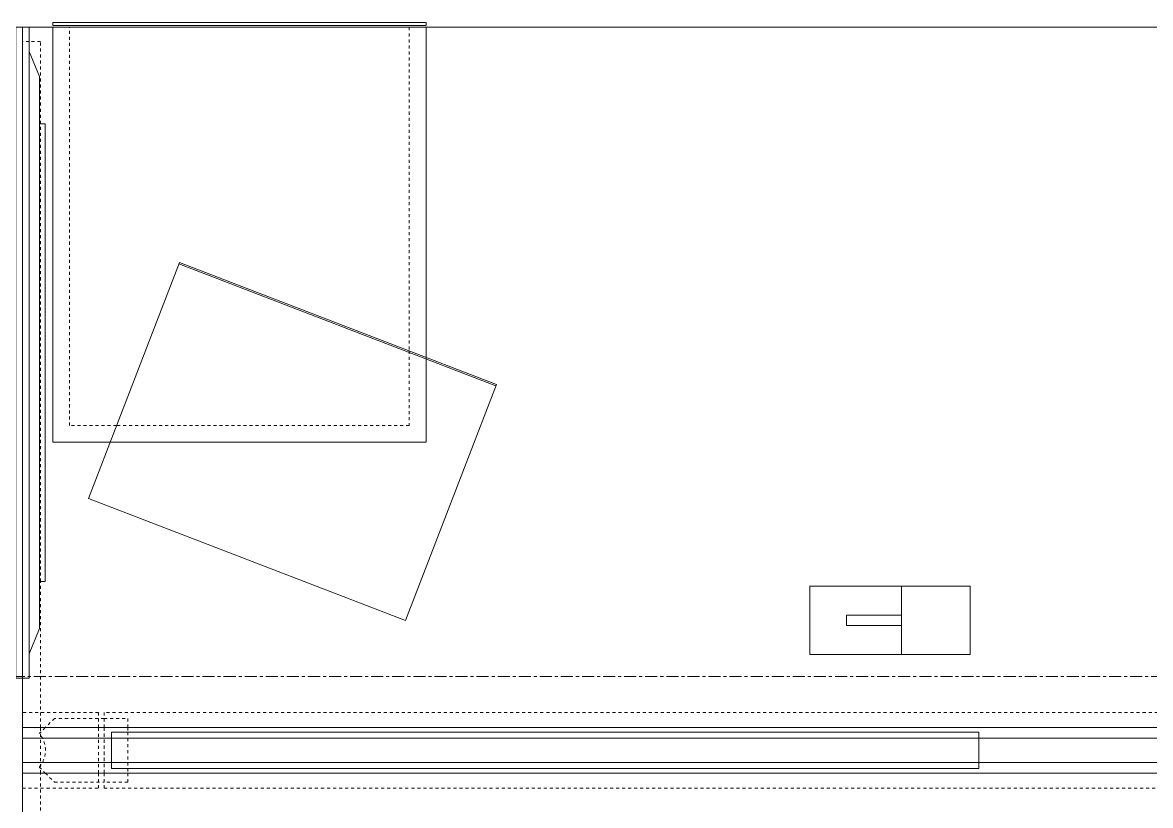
# Model space of a CAD drawing. Header units: inches. Extents: x 29752 to 31446, y 4278 to 5722.
# Drawn here: x 31034.93 to 31081.74, y 5111.1 to 5143.59 of the extents above; entities that cross this region are included whole.
import ezdxf

# ---------------------------------------------------------------- set-up
doc = ezdxf.new("R2010")
doc.units = ezdxf.units.IN
doc.header["$MEASUREMENT"] = 0
doc.linetypes.add('Dash', pattern=[0.25, 0.125, -0.125])
doc.linetypes.add('Grid Line 1_2_', pattern=[0.875, 0.5, -0.125, 0.125, -0.125])
for name, color, linetype, lineweight in [('I-FURN', 30, 'Continuous', 9), ('I-FURN-HDLN', 30, 'Dash', 9), ('S-GRID', 1, 'Continuous', 9)]:
    doc.layers.add(name, color=color, linetype=linetype, lineweight=lineweight)

# ---------------------------------------------------------------- blocks, each defined once
blk = doc.blocks.new('Desk_Structures-Teknion-JNDBB_Structural_Beam_Double_Sided-R2015 - Double Sided-V78-FIRST FLOOR POWER _ SIGNAL')
at = {"layer": 'I-FURN-HDLN'}
for p, q in [((-35.724, 29.408), (-36, 29.408)), ((-35.25, 29.408), (-35.724, 29.408)), ((-35.25, 25.999), (-35.25, 29.408)), ((-35.25, 7.001), (-35.25, 25.999)), ((-35.25, 0.945), (-35.25, 7.001)), ((-32.85, 1.575), (-36, 1.575)), ((-32.85, 0.945), (-32.85, 1.575)), ((32.614, 1.575), (-32.614, 1.575)), ((-32.614, 1.575), (-32.614, 0.945)), ((-35.055, 0.945), (-35.304, 0.696)), ((-35.25, -0.945), (-35.25, 0.945)), ((-34.675, 1.325), (-35.055, 0.945)), ((-32.614, 1.325), (-34.675, 1.325)), ((-32.85, -0.945), (-32.85, 0.945)), ((-32.614, 1.325), (-31.63, 1.325)), ((-32.614, 0.945), (-32.614, 1.325)), ((-32.614, -0.945), (-32.614, 0.945)), ((-32.614, 0.945), (-32.614, -0.945)), ((-31.63, 1.325), (-31.63, 0.945)), ((-31.63, 0.945), (-31.63, 0.75)), ((-31.63, 0.75), (-31.63, -0.75)), ((-35.304, -0.696), (-35.055, -0.945)), ((-31.63, -0.75), (-31.63, -0.945)), ((-35.25, -7.001), (-35.25, -0.945)), ((-35.055, -0.945), (-34.675, -1.325)), ((-34.675, -1.325), (-32.614, -1.325)), ((-32.85, -1.575), (-32.85, -0.945)), ((-32.614, -1.325), (-32.614, -0.945)), ((-32.614, -0.945), (-32.614, -1.575)), ((-31.63, -1.325), (-32.614, -1.325)), ((-31.63, -0.945), (-31.63, -1.325)), ((-36, -1.575), (-32.85, -1.575)), ((-32.614, -1.575), (32.614, -1.575))]:
    blk.add_line(p, q, dxfattribs=at)
for start, end in [(0, 40.2069), (333.1954, 0), (319.7931, 333.1954)]:
    blk.add_arc((-36.127, 0), 1.078, start, end, dxfattribs=at)
blk = doc.blocks.new('Desk-Teknion-JNWDSN-Double_Sided_Rectangular-R2015 - 60_ Depth-6281706-FIRST FLOOR POWER _ SIGNAL')
at = {"layer": 'I-FURN'}
for p, q in [((-36, 30), (-36, 3)), ((-35.724, 30), (-36, 30)), ((36, 30), (-35.724, 30)), ((-3.327, 6.816), (0.479, 6.816)), ((-3.327, 3.972), (-3.327, 6.816)), ((3.327, 6.816), (0.479, 6.816)), ((0.479, 6.816), (0.479, 3.972)), ((3.327, 3.972), (3.327, 6.816)), ((-1.8, 5.606), (-1.8, 5.181)), ((0.479, 5.606), (-1.8, 5.606)), ((-1.8, 5.181), (0.479, 5.181)), ((0.479, 3.972), (-3.327, 3.972)), ((0.479, 3.972), (3.327, 3.972)), ((-36, 3), (-36, 0.945)), ((-36, 0.945), (-36, -0.945)), ((-36, -0.945), (-36, -3))]:
    blk.add_line(p, q, dxfattribs=at)
blk = doc.blocks.new('Storage-Freestanding-Teknion-JNFMP-Mobile_Pedestal_with_Seat-R2015 - Metal-6308289-FIRST FLOOR POWER _ SIGNAL')
at = {"layer": 'I-FURN'}
for p, q in [((5.365, 8.55), (-7.75, 8.55)), ((-7.75, 8.55), (-7.75, 5.024)), ((7.75, 8.55), (5.365, 8.55)), ((7.75, -8.67), (7.75, 8.55)), ((-7.75, 5.024), (-7.75, -8.67)), ((-7.75, -8.67), (7.75, -8.67)), ((7.75, -8.749), (-7.75, -8.749)), ((-7.75, -8.749), (-7.75, -8.867)), ((-7.75, -8.867), (7.75, -8.867)), ((7.75, -8.867), (7.75, -8.749))]:
    blk.add_line(p, q, dxfattribs=at)
at = {"layer": 'I-FURN-HDLN'}
for p, q in [((-7.049, 4.755), (-7.049, 7.849)), ((-7.049, 7.849), (5.095, 7.849)), ((5.095, 7.849), (7.049, 7.849)), ((7.049, 7.849), (7.049, -8.67)), ((-7.049, -8.67), (-7.049, 4.755))]:
    blk.add_line(p, q, dxfattribs=at)
blk = doc.blocks.new('Screen-Desk_Mounted-Teknion-JNSASW-Solid_Add-On-R2015 - Standard Width-6308291-FIRST FLOOR POWER _ SIGNAL')
at = {"layer": 'I-FURN'}
for p, q in [((-36, 0.945), (36, 0.945)), ((36, 0.945), (36, -0.945)), ((-36, 0.508), (36, 0.508)), ((-3.685, -0.75), (-3.685, 0.75)), ((-3.685, 0.75), (32.315, 0.75)), ((32.315, 0.75), (32.315, -0.75)), ((-36, -0.508), (36, -0.508)), ((32.315, -0.75), (-3.685, -0.75)), ((36, -0.945), (-36, -0.945))]:
    blk.add_line(p, q, dxfattribs=at)
blk = doc.blocks.new('Accessories-Teknion-JNAMD-Drawer_Module-R2015 - Letter Size-6171628-FIRST FLOOR POWER _ SIGNAL')
at = {"layer": 'I-FURN'}
for p, q in [((-7.049, -5.22), (-7.049, 5.28)), ((-7.049, 5.28), (7.049, 5.28)), ((-7.049, 5.22), (7.049, 5.22)), ((7.049, 5.28), (7.049, -5.22)), ((7.049, -5.22), (-7.049, -5.22))]:
    blk.add_line(p, q, dxfattribs=at)
blk = doc.blocks.new('Screen-Desk_Mounted-Teknion-JNSAEW-Felt_Elevated-R2015 - Standard Width-6171625-FIRST FLOOR POWER _ SIGNAL')
at = {"layer": 'I-FURN'}
for p, q in [((9.499, 0.945), (-9.499, 0.945)), ((-9.499, 0.945), (-9.499, 0.703)), ((9.499, 0.703), (9.499, 0.945)), ((-11.452, 0.703), (-12.5, 0.276)), ((11.452, 0.703), (-11.452, 0.703)), ((-9.499, 0.703), (9.499, 0.703)), ((12.5, 0.276), (11.452, 0.703)), ((13.5, 0.276), (-13.5, 0.276)), ((-13.5, 0.276), (-13.5, -0.276)), ((-12.5, 0.276), (12.5, 0.276)), ((13.5, -0.276), (13.5, 0.276)), ((-13.5, -0.276), (13.5, -0.276)), ((12.5, -0.276), (-12.5, -0.276)), ((-12.5, -0.276), (-11.452, -0.703)), ((11.452, -0.703), (12.5, -0.276)), ((-11.452, -0.703), (11.452, -0.703)), ((9.499, -0.703), (-9.499, -0.703)), ((-9.499, -0.703), (-9.499, -0.945)), ((9.499, -0.945), (9.499, -0.703)), ((-9.499, -0.945), (9.499, -0.945))]:
    blk.add_line(p, q, dxfattribs=at)

msp = doc.modelspace()

# ---------------------------------------------------------------- linework, layer by layer
at = {"layer": 'S-GRID', "linetype": 'Grid Line 1_2_'}
msp.add_line((31446.272, 5116.452), (29775.662, 5116.452), dxfattribs=at)

# ---------------------------------------------------------------- block references
at = {"layer": 'I-FURN'}
for name, p, rotation in [('Screen-Desk_Mounted-Teknion-JNSAEW-Felt_Elevated-R2015 - Standard Width-6171625-FIRST FLOOR POWER _ SIGNAL', (31034.927, 5129.891), 269.9999999999997), ('Storage-Freestanding-Teknion-JNFMP-Mobile_Pedestal_with_Seat-R2015 - Metal-6308289-FIRST FLOOR POWER _ SIGNAL', (31043.927, 5134.721), 180), ('Accessories-Teknion-JNAMD-Drawer_Module-R2015 - Letter Size-6171628-FIRST FLOOR POWER _ SIGNAL', (31046.118, 5126.179), 338.9467704166743), ('Screen-Desk_Mounted-Teknion-JNSASW-Solid_Add-On-R2015 - Standard Width-6308291-FIRST FLOOR POWER _ SIGNAL', (31070.927, 5113.391), 180)]:
    msp.add_blockref(name, p, dxfattribs=dict(at, rotation=rotation))
for name in ['Desk-Teknion-JNWDSN-Double_Sided_Rectangular-R2015 - 60_ Depth-6281706-FIRST FLOOR POWER _ SIGNAL', 'Desk_Structures-Teknion-JNDBB_Structural_Beam_Double_Sided-R2015 - Double Sided-V78-FIRST FLOOR POWER _ SIGNAL']:
    msp.add_blockref(name, (31070.927, 5113.391), dxfattribs=at)

doc.saveas('drawing.dxf')
